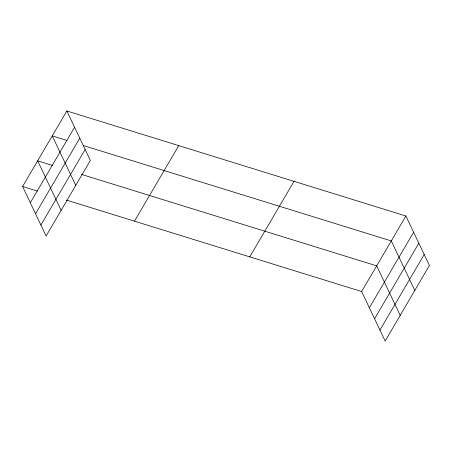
<?xml version="1.0" encoding="UTF-8"?>
<svg xmlns="http://www.w3.org/2000/svg" width="452" height="452" viewBox="0 0 452 452"><rect width="100%" height="100%" fill="white"/><g stroke="black" fill="none" stroke-linecap="round" stroke-linejoin="round"><path stroke-width="0.68" d="M66.851 110.972L90.355 160.466L46.098 236.006L22.6 186.512L66.851 110.972L405.902 215.994L429.4 265.488L385.149 341.028L361.645 291.534L66.41 200.083M30.318 202.762L74.569 127.227M35.527 213.734L79.778 138.193M40.889 225.034L85.145 149.499M134.487 221.169L178.738 145.629M249.764 256.877L294.015 181.337M361.645 291.534L405.902 215.994M369.363 307.784L413.614 232.243M374.572 318.756L418.823 243.216M379.94 330.056L424.191 254.516M67.077 140.493L52.251 135.899L75.75 185.393M83.253 145.504L391.296 240.922L414.795 290.416M52.472 165.421L37.646 160.833L61.144 210.321M81.456 174.399L376.691 265.849L400.195 315.343M22.6 186.512L37.426 191.106"/></g></svg>
